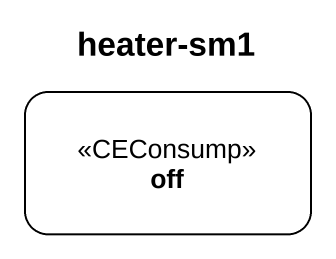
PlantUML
@startuml
title heater-sm1
hide empty description
state off <<CEConsump>>
@enduml
